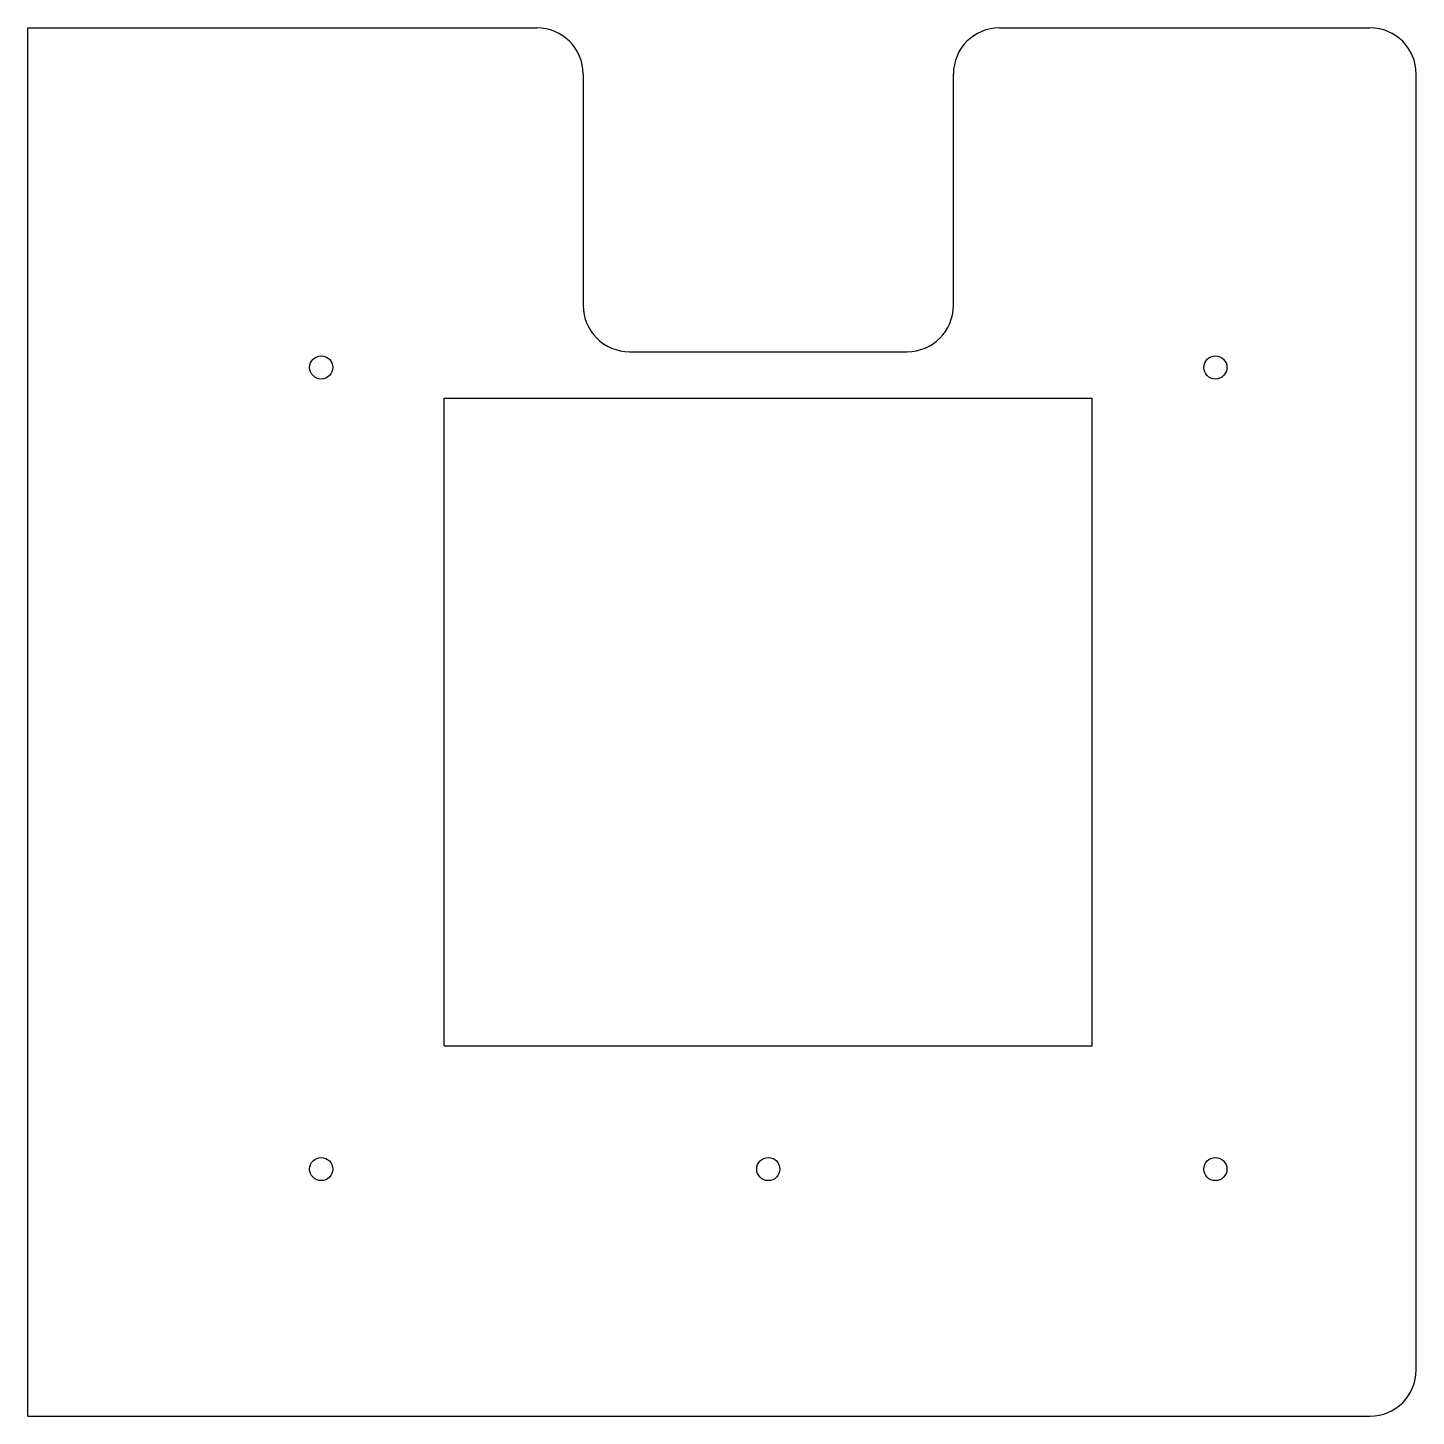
# Model space of a CAD drawing. Header units: millimetres. Extents: x 0 to 150, y 0 to 150.
import ezdxf

# ---------------------------------------------------------------- set-up
doc = ezdxf.new("R2010")
doc.units = ezdxf.units.MM

msp = doc.modelspace()

# ---------------------------------------------------------------- linework, layer by layer
at = {"color": 7, "linetype": 'Continuous', "lineweight": 25}
for p, q in [((0, 150), (55, 150)), ((0, 0), (0, 150)), ((105, 150), (145, 150)), ((60, 145), (60, 120)), ((100, 120), (100, 145)), ((150, 5), (150, 145)), ((65, 115), (95, 115)), ((45, 40), (45, 110)), ((45, 110), (115, 110)), ((115, 40), (115, 110)), ((45, 40), (115, 40)), ((0, 0), (145, 0))]:
    msp.add_line(p, q, dxfattribs=at)
for centre in [(31.7, 113.3), (128.3, 113.3), (31.7, 26.7), (80, 26.7), (128.3, 26.7)]:
    msp.add_circle(centre, 1.25, dxfattribs=at)
for centre, start, end in [((55, 145), 0, 90), ((105, 145), 90, 180), ((145, 145), 0, 90), ((65, 120), 180, 270), ((95, 120), 270, 0), ((145, 5), 270, 0)]:
    msp.add_arc(centre, 5, start, end, dxfattribs=at)

doc.saveas('drawing.dxf')
